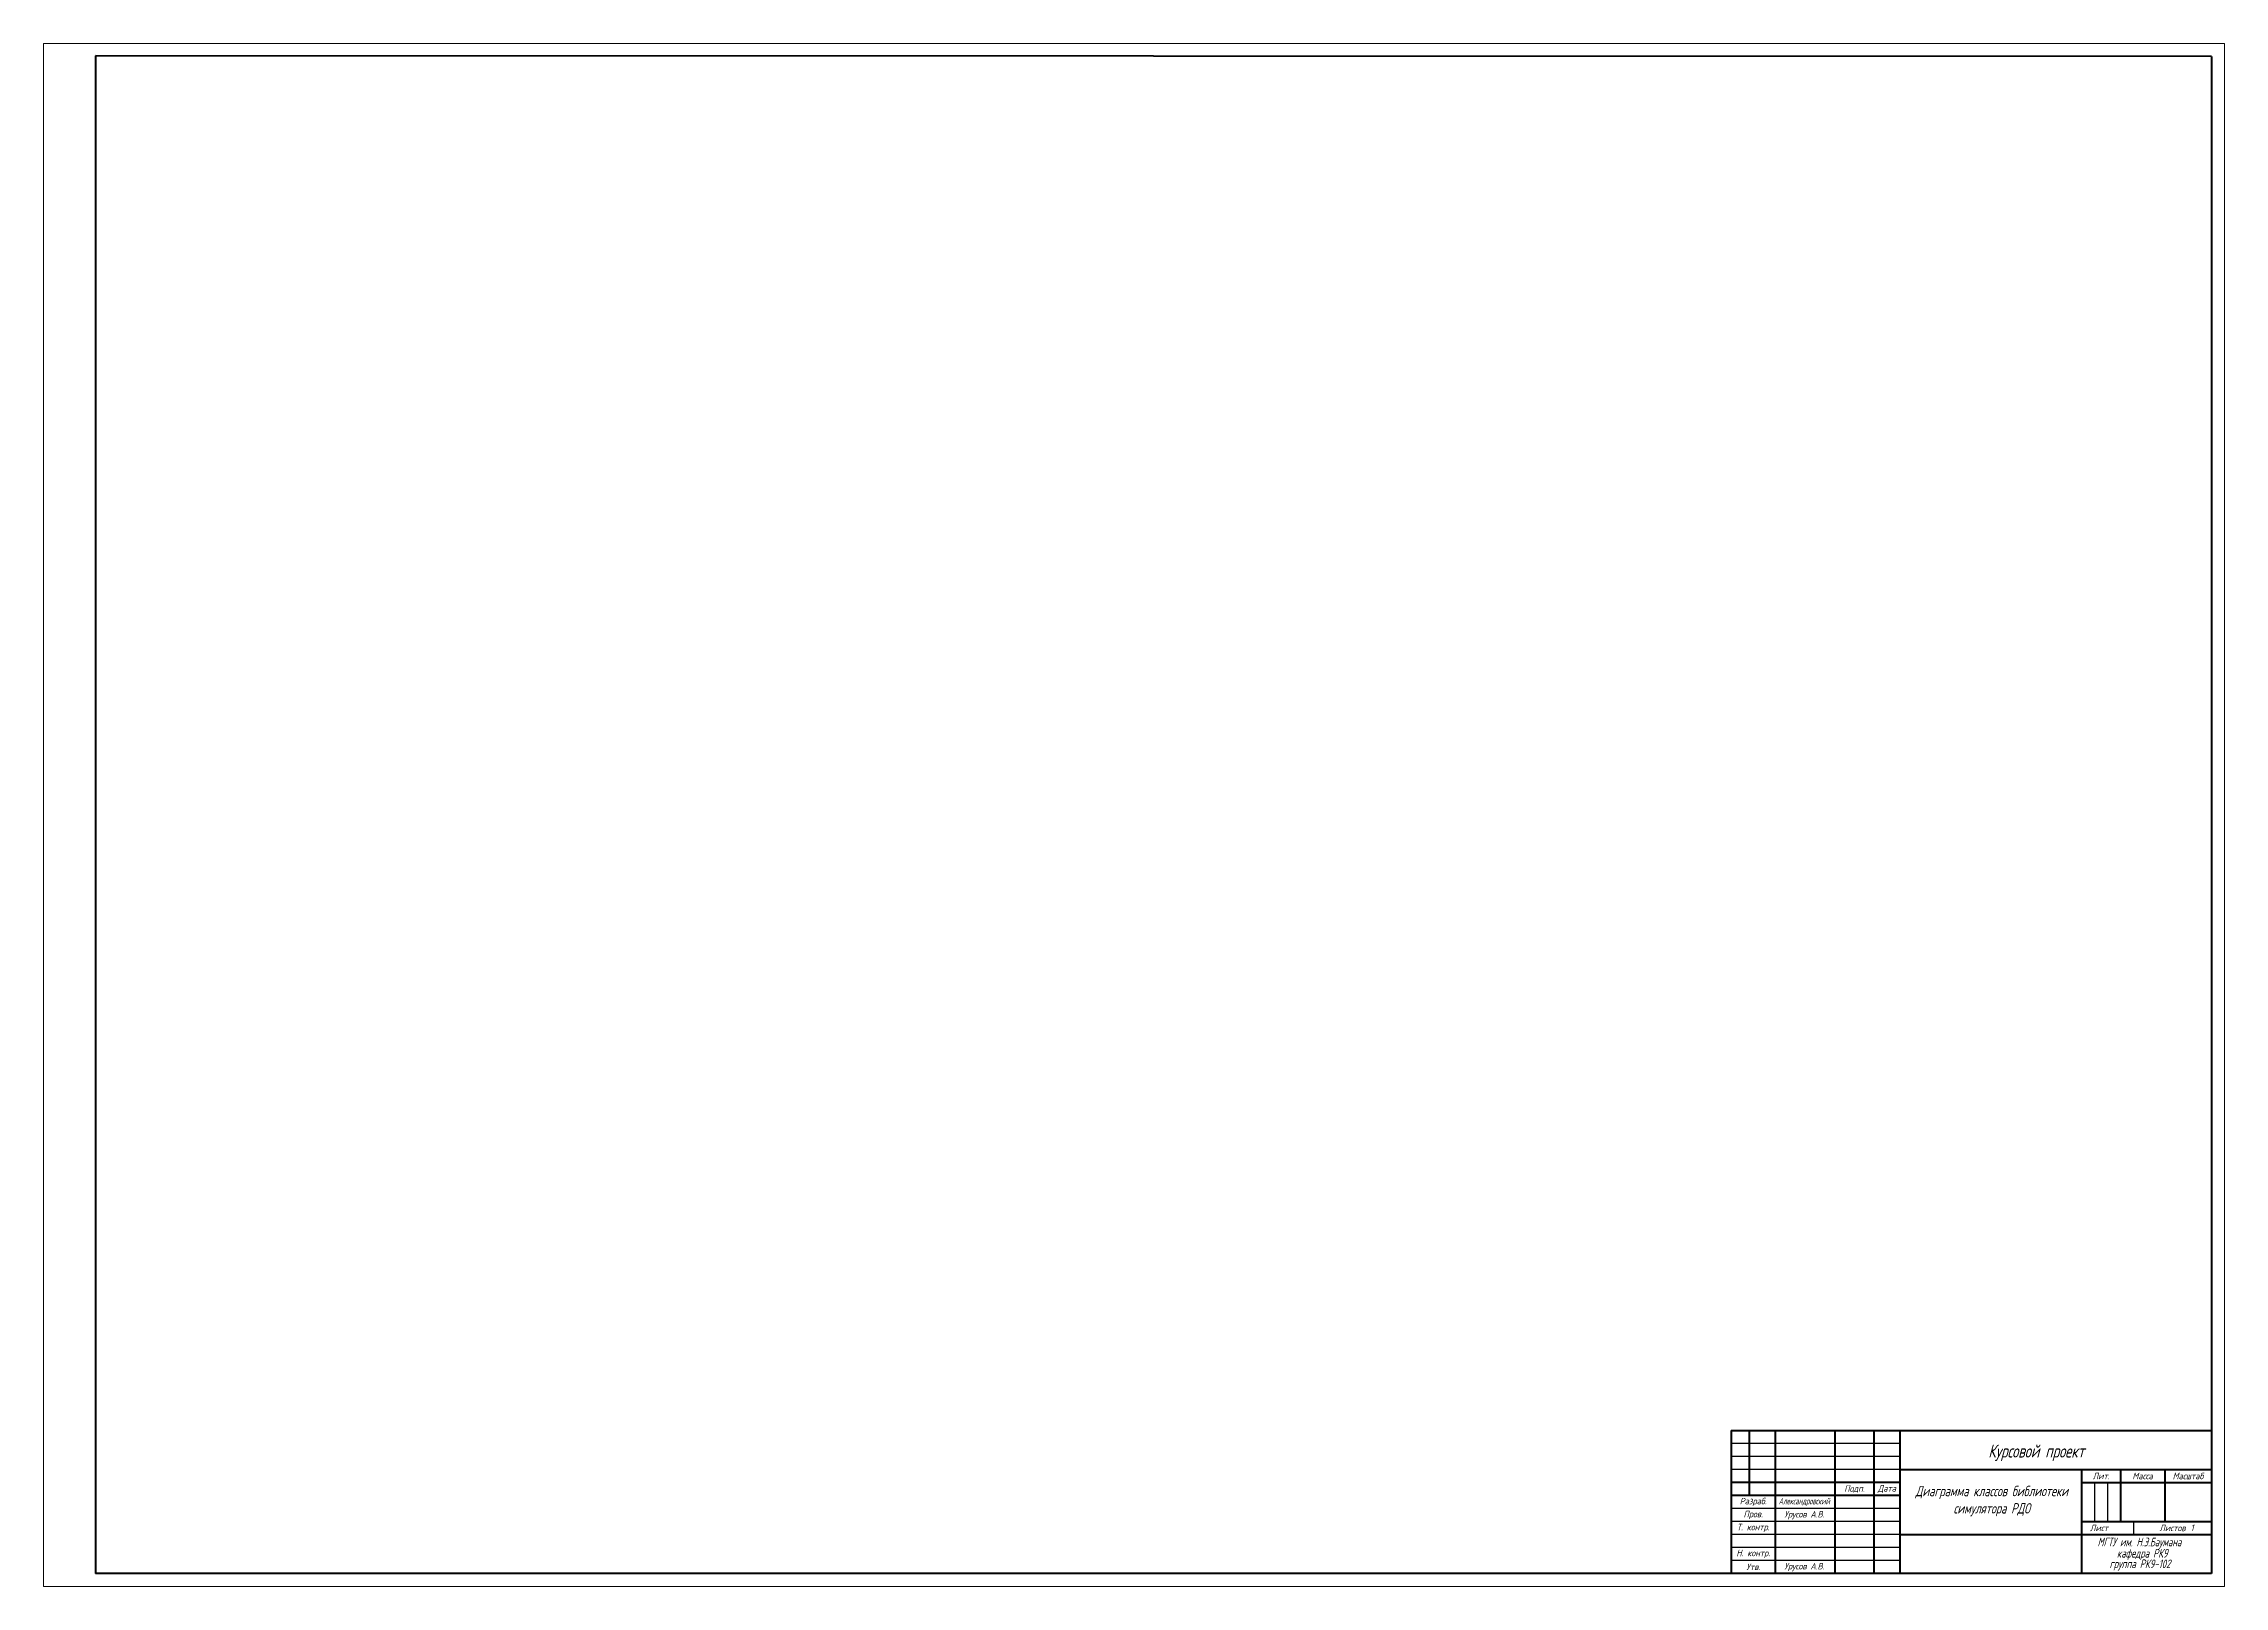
# Model space of a CAD drawing. Header units: millimetres. Extents: x 2644 to 3484, y -1486 to 768.
# Drawn here: x 2644 to 3484, y -1096 to -502 of the extents above; entities that cross this region are included whole.
import ezdxf
from ezdxf.enums import TextEntityAlignment as Align

# ---------------------------------------------------------------- set-up
doc = ezdxf.new("R2010")
doc.units = ezdxf.units.MM
doc.layers.get('0').update_dxf_attribs({"lineweight": 30})
doc.layers.add('format', color=7, linetype='Continuous', lineweight=80)
doc.styles.add('стиль1', font='CS_Gost2304.shx', dxfattribs={"width": 0.9, "oblique": 15})

msp = doc.modelspace()

# ---------------------------------------------------------------- linework, layer by layer
at = {"color": 7, "lineweight": 0}
msp.add_line((2644.03, -1095.78), (2644.03, -501.78), dxfattribs=at)
for p, q in [((3359.03, -1040.78), (3294.03, -1040.78)), ((3359.03, -1045.78), (3294.03, -1045.78)), ((3359.03, -1050.78), (3294.03, -1050.78)), ((3434.03, -1055.78), (3434.03, -1070.78)), ((3439.03, -1055.78), (3439.03, -1070.78)), ((3359.03, -1065.78), (3294.03, -1065.78)), ((3359.03, -1070.78), (3294.03, -1070.78)), ((3449.03, -1070.78), (3449.03, -1075.78)), ((3359.03, -1075.78), (3294.03, -1075.78)), ((3359.03, -1080.78), (3294.03, -1080.78)), ((3359.03, -1085.78), (3294.03, -1085.78))]:
    msp.add_line(p, q)
for points in [[(2854.03, -501.78), (2644.03, -501.78)], [(3274.03, -501.78), (2854.03, -501.78)], [(3484.03, -798.78), (3484.03, -501.78), (3274.03, -501.78)], [(2941.03, -1095.78), (3484.03, -1095.78), (3484.03, -798.78)]]:
    msp.add_lwpolyline(points, dxfattribs=at)
at = {"lineweight": 5}
msp.add_lwpolyline([(2644.03, -885.78), (2644.03, -1095.78), (2941.03, -1095.78)], dxfattribs=at)
at = {"layer": 'format'}
for p, q in [((2664.03, -506.48), (2664.03, -1090.78)), ((3479.03, -506.78), (2664.03, -506.48)), ((3479.03, -506.78), (3479.03, -1090.78)), ((3294.03, -1035.78), (3294.03, -1090.78)), ((3294.03, -1035.78), (3479.03, -1035.78)), ((3301.03, -1035.78), (3301.03, -1060.78)), ((3311.03, -1035.78), (3311.03, -1090.78)), ((3334.03, -1035.78), (3334.03, -1090.78)), ((3349.03, -1035.78), (3349.03, -1090.78)), ((3359.03, -1035.78), (3359.03, -1090.78)), ((3479.03, -1035.78), (3479.03, -1090.78)), ((3359.03, -1055.78), (3294.03, -1055.78)), ((3359.03, -1050.78), (3479.03, -1050.78)), ((3429.03, -1050.78), (3429.03, -1090.78)), ((3429.03, -1055.78), (3479.03, -1055.78)), ((3444.03, -1050.78), (3444.03, -1070.78)), ((3461.03, -1050.78), (3461.03, -1070.78)), ((3359.03, -1060.78), (3294.03, -1060.78)), ((3429.03, -1070.78), (3479.03, -1070.78)), ((3359.03, -1075.78), (3479.03, -1075.78)), ((3479.03, -1090.78), (2664.03, -1090.78)), ((3479.03, -1090.78), (3294.03, -1090.78))]:
    msp.add_line(p, q, dxfattribs=at)

# ---------------------------------------------------------------- texts
at = {"lineweight": 25, "style": 'стиль1', "oblique": 15}
for s, height, width, p in [('Курсовой проект', 5, 0.9, (3393.09, -1046.18)), ('МГТУ им. Н.Э.Баумана', 3.3333, 0.8, (3435.16, -1080.36)), ('кафедра РК9', 3.3333, 0.9, (3442.62, -1084.7)), ('группа РК9-102', 3.3333, 0.9, (3439.79, -1088.77))]:
    msp.add_text(s, height=height, dxfattribs=dict(at, width=width)).set_placement(p)
at = {"lineweight": 25, "insert": (3394.42, -1062.95), "char_height": 4, "width": 66.1939, "attachment_point": 5, "style": 'стиль1'}
msp.add_mtext('{Диаграмма классов библиотеки\\Pсимулятора РДО}', dxfattribs=at)
at = {"layer": 'format', "lineweight": -3, "style": 'стиль1', "oblique": 15}
for s, p in [('Подп.', (3341.53, -1058.28)), ('Дата', (3354.03, -1058.28)), ('Лит.', (3436.53, -1053.28)), ('Масса', (3452.53, -1053.28)), ('Масштаб', (3470.03, -1053.28)), ('Разраб.', (3302.53, -1063.28)), ('Пров.', (3302.53, -1068.28)), ('Урусов А.В.', (3322.22, -1068.35)), ('Т. контр.', (3302.53, -1073.28)), ('Лист', (3435.74, -1073.28)), ('Листов', (3464.03, -1073.28)), ('1', (3471.63, -1073.17)), ('Н. контр.', (3302.53, -1083.28)), ('Утв.', (3302.53, -1088.28)), ('Урусов А.В.', (3322.22, -1088.35))]:
    msp.add_text(s, height=2.5, dxfattribs=at).set_placement(p, align=Align.MIDDLE)
at = {"layer": 'format', "lineweight": -3, "style": 'стиль1', "oblique": 15, "width": 0.75}
msp.add_text('Александровский', height=2.5, dxfattribs=at).set_placement((3322.22, -1063.28), align=Align.MIDDLE)

doc.saveas('drawing.dxf')
